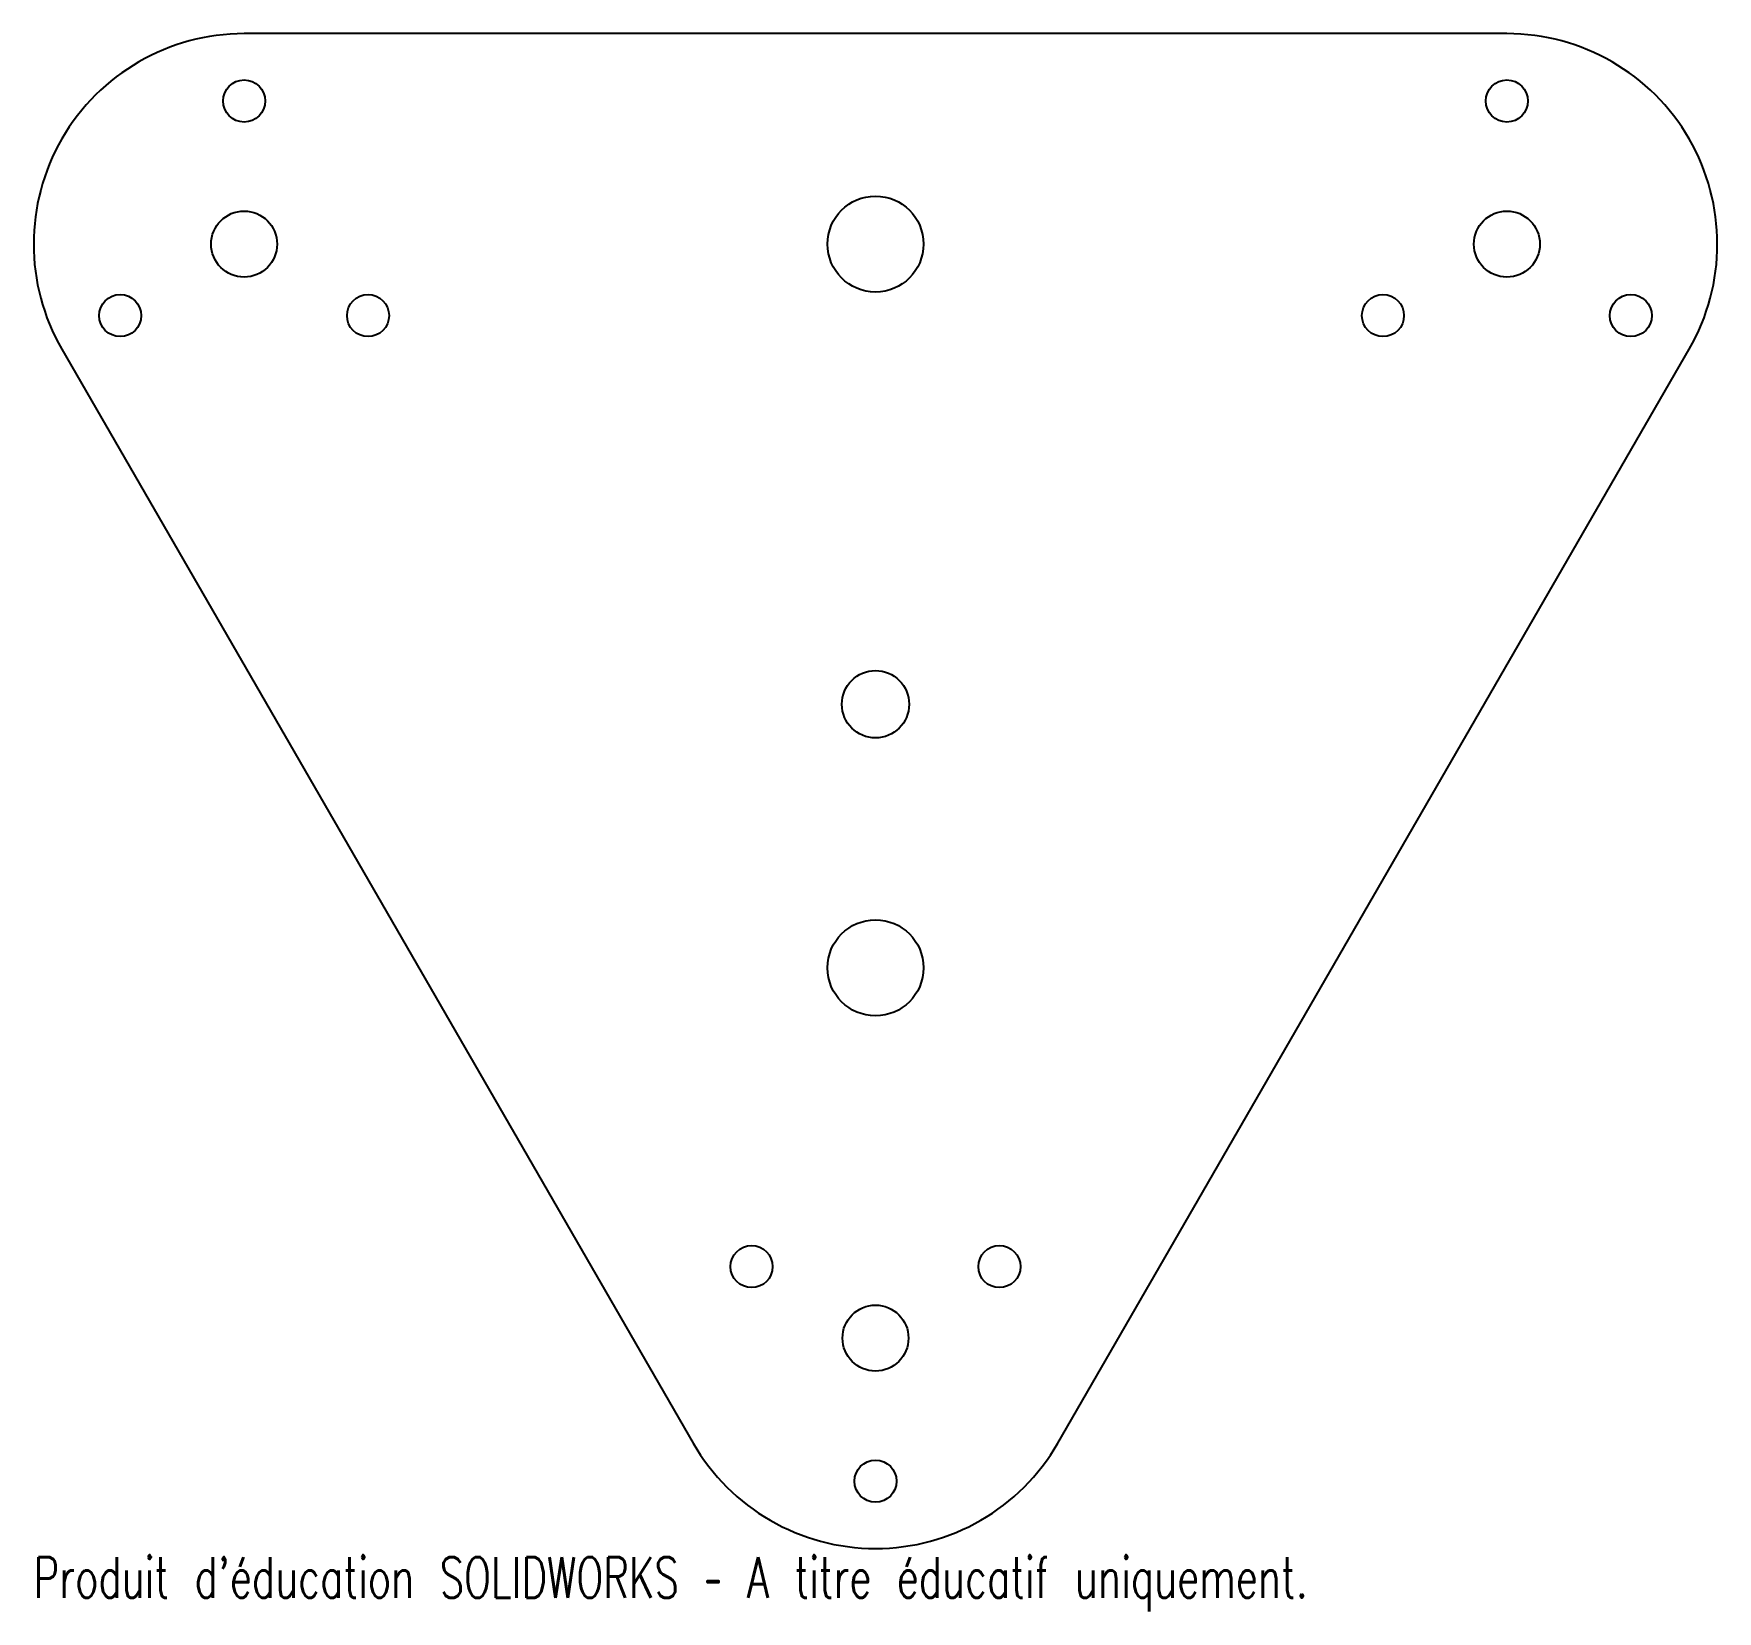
# Model space of a CAD drawing. Header units: millimetres. Extents: x -100 to 100, y -97 to 90.
import ezdxf

# ---------------------------------------------------------------- set-up
doc = ezdxf.new("R2010")
doc.units = ezdxf.units.MM
doc.styles.add('SLDTEXTSTYLE0', font='TXT', dxfattribs={"width": 0.7, "bigfont": 'bigfont'})

msp = doc.modelspace()

# ---------------------------------------------------------------- linework, layer by layer
at = {"color": 7, "linetype": 'Continuous', "lineweight": 25}
for p, q in [((75, 90), (-75, 90)), ((-96.65, 52.51), (-21.65, -77.49)), ((21.65, -77.49), (96.65, 52.51))]:
    msp.add_line(p, q, dxfattribs=at)
for centre, radius in [((-75, 82), 2.5), ((75, 82), 2.5), ((0, 65), 5.7), ((-75, 65), 3.92), ((75, 65), 3.92), ((-89.72, 56.5), 2.5), ((-60.28, 56.5), 2.5), ((60.28, 56.5), 2.5), ((89.72, 56.5), 2.5), ((0, 10.32), 4), ((0, -21), 5.7), ((-14.72, -56.5), 2.5), ((14.72, -56.5), 2.5), ((0, -65), 3.92), ((0, -82), 2.5)]:
    msp.add_circle(centre, radius, dxfattribs=at)
for centre, start, end in [((-75, 65), 90, 209.9816), ((75, 65), 330.0184, 90), ((0, -65), 209.9816, 330.0184)]:
    msp.add_arc(centre, 25, start, end, dxfattribs=at)

# ---------------------------------------------------------------- texts
at = {"color": 7, "linetype": 'Continuous', "insert": (-100, -91.02), "char_height": 4.8336, "attachment_point": 1, "style": 'SLDTEXTSTYLE0'}
msp.add_mtext("Produit d'éducation SOLIDWORKS – A titre éducatif uniquement.", dxfattribs=at)

doc.saveas('drawing.dxf')
